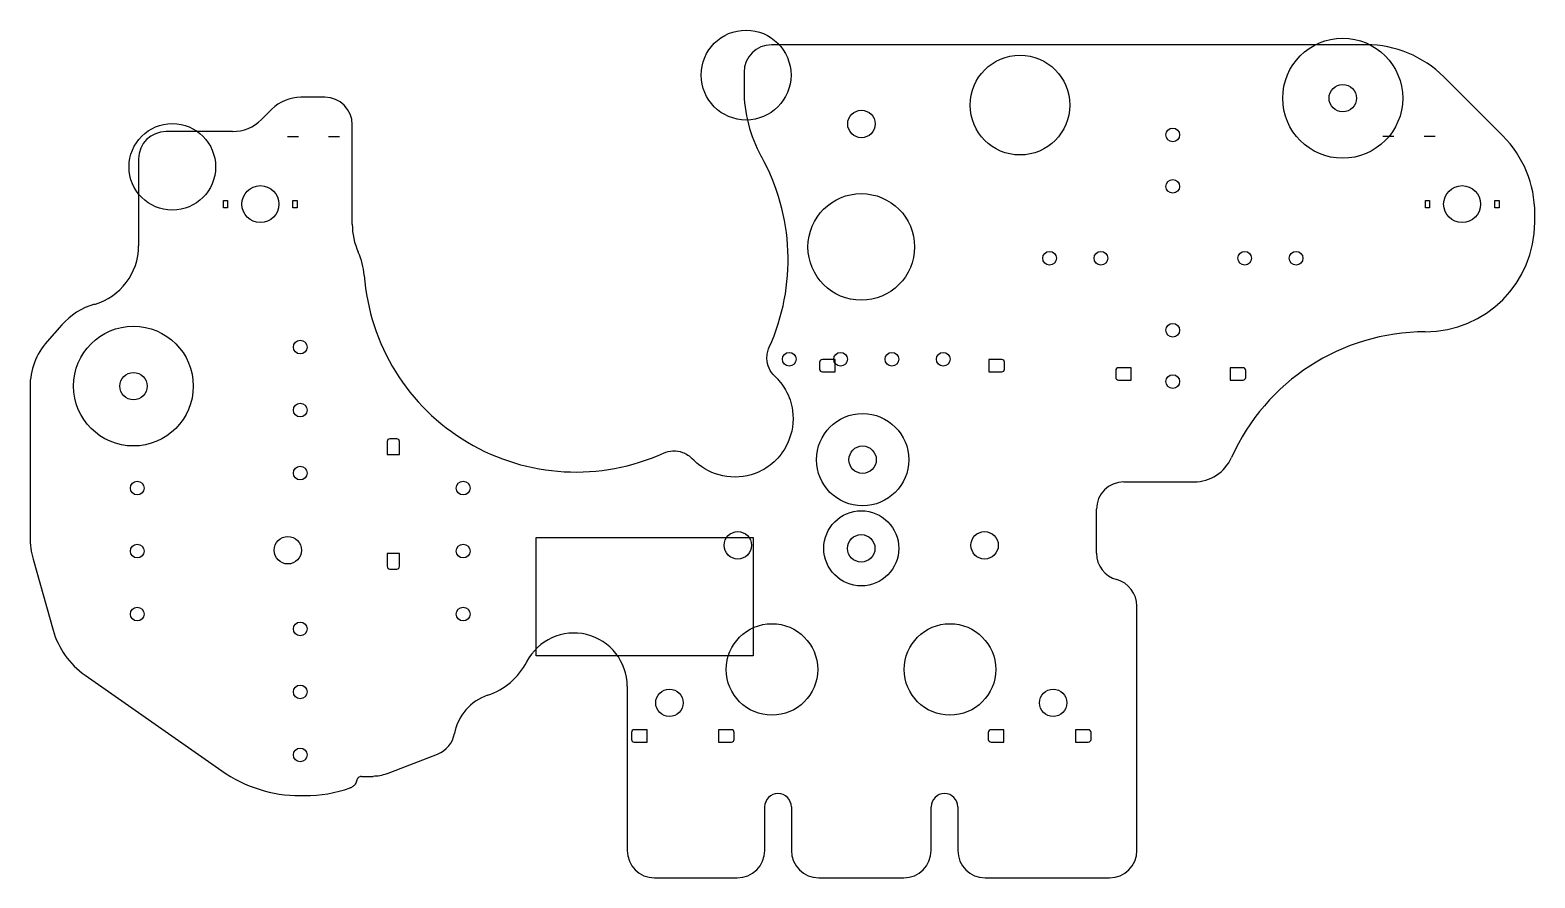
# Model space of a CAD drawing. Header units: millimetres. Extents: x -61 to 49, y -24 to 38.
import ezdxf

# ---------------------------------------------------------------- set-up
doc = ezdxf.new("R2010")
doc.units = ezdxf.units.MM
doc.layers.get('0').update_dxf_attribs({"linetype": 'CONTINUOUS'})

msp = doc.modelspace()

# ---------------------------------------------------------------- linework, layer by layer
for p, q in [((36.88, 36.75), (-6.56, 36.75)), ((-8.56, 34.75), (-8.56, 33.47)), ((46.85, 30.1), (42.54, 34.41)), ((-43.05, 32.04), (-43.79, 31.3)), ((-39.17, 32.92), (-40.93, 32.92)), ((-37.17, 23.66), (-37.17, 30.92)), ((-45.91, 30.42), (-50.77, 30.42)), ((-41.9, 30.05), (-41.1, 30.05)), ((-38.9, 30.05), (-38.1, 30.05)), ((38.9, 30.05), (38.1, 30.05)), ((41.9, 30.05), (41.1, 30.05)), ((-52.77, 28.42), (-52.77, 22.08)), ((49.19, 23.8), (49.19, 24.44)), ((-58.39, 16.3), (-59.45, 15.1)), ((-60.7, 11.79), (-60.7, 0.83)), ((19.18, 4.85), (24.3, 4.85)), ((17.18, -0.35), (17.18, 2.85)), ((-60.47, -0.79), (-59.01, -5.97)), ((20.13, -22.05), (20.13, -4.21)), ((-56.68, -9.26), (-46.7, -16.24)), ((-17.09, -10.07), (-17.09, -22.05)), ((-34.67, -16.46), (-30.94, -15.01)), ((-36.49, -16.64), (-35.65, -16.64)), ((-40.97, -18.05), (-40.63, -18.05)), ((-7.05, -22.05), (-7.05, -18.87)), ((-5.1, -18.87), (-5.1, -22.05)), ((5.1, -22.05), (5.1, -18.87)), ((7.05, -18.87), (7.05, -22.05)), ((-15.09, -24.05), (-9.05, -24.05)), ((-3.1, -24.05), (3.1, -24.05)), ((9.05, -24.05), (18.13, -24.05))]:
    msp.add_line(p, q)
for points in [[(-46.58, 25.38), (-46.28, 25.38), (-46.28, 24.86), (-46.58, 24.86)], [(-41.5, 25.38), (-41.2, 25.38), (-41.2, 24.86), (-41.5, 24.86)], [(41.2, 25.38), (41.5, 25.38), (41.5, 24.86), (41.2, 24.86)], [(46.28, 25.38), (46.58, 25.38), (46.58, 24.86), (46.28, 24.86)], [(-7.9, -7.85), (-23.75, -7.85), (-23.75, 0.79), (-7.9, 0.79)]]:
    msp.add_lwpolyline(points, close=True)
for points in [[(-3.04, 13.08, 0.414214), (-2.84, 12.88), (-1.9, 12.88), (-1.9, 13.78), (-2.84, 13.78, 0.414214), (-3.04, 13.58)], [(10.26, 12.88, 0.414214), (10.46, 13.08), (10.46, 13.58, 0.414214), (10.26, 13.78), (9.32, 13.78), (9.32, 12.88)], [(18.78, 13.18, 0.414214), (18.58, 12.98), (18.58, 12.48, 0.414214), (18.78, 12.28), (19.72, 12.28), (19.72, 13.18)], [(28.08, 12.98, 0.414214), (27.88, 13.18), (26.94, 13.18), (26.94, 12.28), (27.88, 12.28, 0.414214), (28.08, 12.48)], [(-34.42, 7.99, 0.414214), (-34.62, 7.79), (-34.62, 6.85), (-33.72, 6.85), (-33.72, 7.79, 0.414214), (-33.92, 7.99)], [(-34.62, -1.31, 0.414214), (-34.42, -1.51), (-33.92, -1.51, 0.414214), (-33.72, -1.31), (-33.72, -0.37), (-34.62, -0.37)], [(-16.78, -13.94, 0.414214), (-16.58, -14.14), (-15.64, -14.14), (-15.64, -13.24), (-16.58, -13.24, 0.414214), (-16.78, -13.44)], [(-9.48, -14.14, 0.414214), (-9.28, -13.94), (-9.28, -13.44, 0.414214), (-9.48, -13.24), (-10.42, -13.24), (-10.42, -14.14)], [(9.28, -13.94, 0.414214), (9.48, -14.14), (10.42, -14.14), (10.42, -13.24), (9.48, -13.24, 0.414214), (9.28, -13.44)], [(16.58, -14.14, 0.414214), (16.78, -13.94), (16.78, -13.44, 0.414214), (16.58, -13.24), (15.64, -13.24), (15.64, -14.14)]]:
    msp.add_lwpolyline(points, format="xyb", close=True)
for centre, radius in [((-8.41, 34.54), 3.28), ((35.16, 32.85), 4.38), ((11.59, 32.35), 3.64), ((35.16, 32.85), 1), ((0.01, 30.97), 1), ((-50.31, 27.84), 3.16), ((22.75, 30.17), 0.5), ((-43.88, 25.12), 1.35), ((22.75, 26.42), 0.5), ((43.88, 25.12), 1.35), ((0, 22), 3.89), ((13.75, 21.17), 0.5), ((17.5, 21.17), 0.5), ((28, 21.17), 0.5), ((31.75, 21.17), 0.5), ((-53.15, 11.84), 4.37), ((22.75, 15.92), 0.5), ((-40.97, 14.69), 0.5), ((-5.26, 13.8), 0.5), ((-1.51, 13.8), 0.5), ((2.24, 13.8), 0.5), ((5.99, 13.8), 0.5), ((-53.15, 11.84), 1), ((22.75, 12.17), 0.5), ((-40.97, 10.09), 0.5), ((0.1, 6.47), 3.37), ((0.1, 6.47), 1), ((-40.97, 5.49), 0.5), ((-52.87, 4.4), 0.5), ((-29.07, 4.4), 0.5), ((0, 0), 2.74), ((-9.01, 0.22), 1), ((9.01, 0.22), 1), ((-52.87, -0.2), 0.5), ((-41.87, -0.14), 1), ((-29.07, -0.2), 0.5), ((0, 0), 1), ((-52.87, -4.8), 0.5), ((-29.07, -4.8), 0.5), ((-40.97, -5.88), 0.5), ((-6.52, -8.84), 3.34), ((6.48, -8.84), 3.34), ((-40.97, -10.48), 0.5), ((-14.01, -11.28), 1), ((14.01, -11.28), 1), ((-40.97, -15.08), 0.5)]:
    msp.add_circle(centre, radius)
for centre, radius, start, end in [((-6.56, 34.75), 2, 90, 180), ((36.88, 28.75), 8, 45, 90), ((1.44, 33.47), 10, 180, 209.1001), ((-40.93, 29.92), 3, 90, 135), ((-39.17, 30.92), 2, 0, 90), ((-45.91, 33.42), 3, 270, 315), ((-50.77, 28.42), 2, 90, 180), ((41.19, 24.44), 8, 0, 45), ((-20.84, 21.07), 15.5, -24.3815, 29.1001), ((-32.17, 23.66), 5, 180, 204.2589), ((41.19, 23.8), 8, -90, 0), ((-57.21, 22.08), 4.44, -74.1842, 0), ((-41.29, 19.56), 5, 4.238, 24.2589), ((-20.84, 21.07), 15.5, 184.238, 294.3815), ((-54.63, 13), 5, 105.8158, 138.6119), ((41.19, 0.3), 15.5, 90, 155.9205), ((-55.7, 11.79), 5, 138.6119, 180), ((24.3, 7.85), 3, 270, 335.9205), ((19.18, 2.85), 2, 90, 180), ((-54.7, 0.83), 6, 180, 195.7376), ((19.18, -0.35), 2, 180, 254.8525), ((18.13, -4.21), 2, 0, 74.8525), ((-53.24, -4.34), 6, 195.7376, 235), ((-20.98, -10.07), 3.89, 0, 152.6059), ((-28.87, -5.98), 5, 288.4516, 332.6059), ((-26.14, -14.16), 3.62, 108.4516, 169.6173), ((-31.67, -13.15), 2, 291.2505, 349.6173), ((-40.97, -8.05), 10, 235, 270), ((-40.63, -8.05), 10, 270, 289.2958), ((-6.08, -18.87), 0.975, 0, 180), ((6.08, -18.87), 0.975, 0, 180), ((-15.09, -22.05), 2, 180, 270), ((-9.05, -22.05), 2, -90, 0), ((-3.1, -22.05), 2, 180, 270), ((3.1, -22.05), 2, -90, 0), ((9.05, -22.05), 2, 180, 270), ((18.13, -22.05), 2, -90, 0)]:
    msp.add_arc(centre, radius, start, end)
for points, knots in [([(-6.31, 12.56), (-6.49, 12.73), (-6.63, 12.93), (-6.83, 13.37), (-6.88, 13.6), (-6.89, 13.99), (-6.88, 14.13), (-6.83, 14.41), (-6.78, 14.54), (-6.73, 14.67)], [0, 0, 0, 0, 0.0722692, 0.0722692, 0.1445385, 0.1445385, 0.1871856, 0.1871856, 0.2298328, 0.2298328, 0.2298328, 0.2298328]), ([(-6.31, 12.56), (-6.24, 12.49), (-6.16, 12.42), (-6.09, 12.34), (-6.02, 12.26), (-5.95, 12.18), (-5.89, 12.1), (-5.75, 11.93), (-5.63, 11.75), (-5.53, 11.56), (-5.26, 11.09), (-5.09, 10.58), (-5.02, 10.05), (-4.91, 9.25), (-5.03, 8.42), (-5.37, 7.69), (-5.58, 7.23), (-5.87, 6.81), (-6.22, 6.45), (-6.58, 6.09), (-7, 5.8), (-7.46, 5.59), (-8.2, 5.25), (-9.02, 5.13), (-9.82, 5.24), (-10.57, 5.35), (-11.28, 5.65), (-11.88, 6.12), (-12.04, 6.25), (-12.19, 6.39), (-12.34, 6.54)], [0.1477508, 0.1477508, 0.1477508, 0.1477508, 0.1682058, 0.1682058, 0.1682058, 0.1884689, 0.1884689, 0.1884689, 0.2310668, 0.2310668, 0.2310668, 0.3359275, 0.3359275, 0.3359275, 0.494011, 0.494011, 0.494011, 0.5928132, 0.5928132, 0.5928132, 0.6916154, 0.6916154, 0.6916154, 0.8496989, 0.8496989, 0.8496989, 0.9971574, 0.9971574, 0.9971574, 1.0378755, 1.0378755, 1.0378755, 1.0378755]), ([(-14.45, 6.95), (-14.23, 7.05), (-13.99, 7.11), (-13.51, 7.13), (-13.27, 7.09), (-12.91, 6.95), (-12.78, 6.89), (-12.54, 6.73), (-12.43, 6.64), (-12.34, 6.54)], [0, 0, 0, 0, 0.0722692, 0.0722692, 0.1445385, 0.1445385, 0.1871856, 0.1871856, 0.2298328, 0.2298328, 0.2298328, 0.2298328]), ([(-34.67, -16.46), (-34.82, -16.52), (-34.99, -16.57), (-35.32, -16.63), (-35.48, -16.64), (-35.65, -16.64)], [0, 0, 0, 0, 0.0503237, 0.0503237, 0.1006475, 0.1006475, 0.1006475, 0.1006475]), ([(-36.84, -16.93), (-36.86, -17.02), (-36.9, -17.12), (-37, -17.27), (-37.06, -17.33), (-37.19, -17.43), (-37.26, -17.46), (-37.33, -17.49)], [0, 0, 0, 0, 0.03030257, 0.03030257, 0.05483819, 0.05483819, 0.07860086, 0.07860086, 0.07860086, 0.07860086]), ([(-36.49, -16.64), (-36.54, -16.64), (-36.58, -16.65), (-36.67, -16.69), (-36.71, -16.72), (-36.77, -16.78), (-36.8, -16.82), (-36.82, -16.88), (-36.83, -16.9), (-36.84, -16.93)], [0, 0, 0, 0, 0.0140049, 0.0140049, 0.02818018, 0.02818018, 0.04180804, 0.04180804, 0.04838278, 0.04838278, 0.04838278, 0.04838278])]:
    msp.add_open_spline(points, degree=3, knots=knots)

doc.saveas('drawing.dxf')
